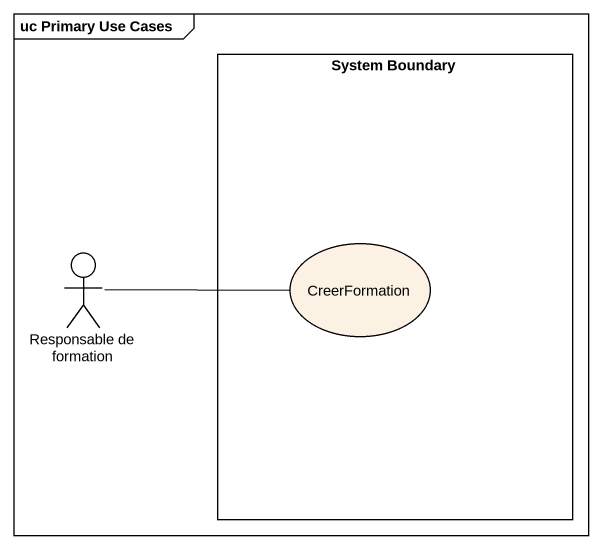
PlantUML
@startuml
mainframe uc Primary Use Cases
rectangle "System Boundary" as System_Boundary {
  usecase CreerFormation
}
actor "Responsable de formation" as Responsable_de_formation
Responsable_de_formation -right- CreerFormation
@enduml
